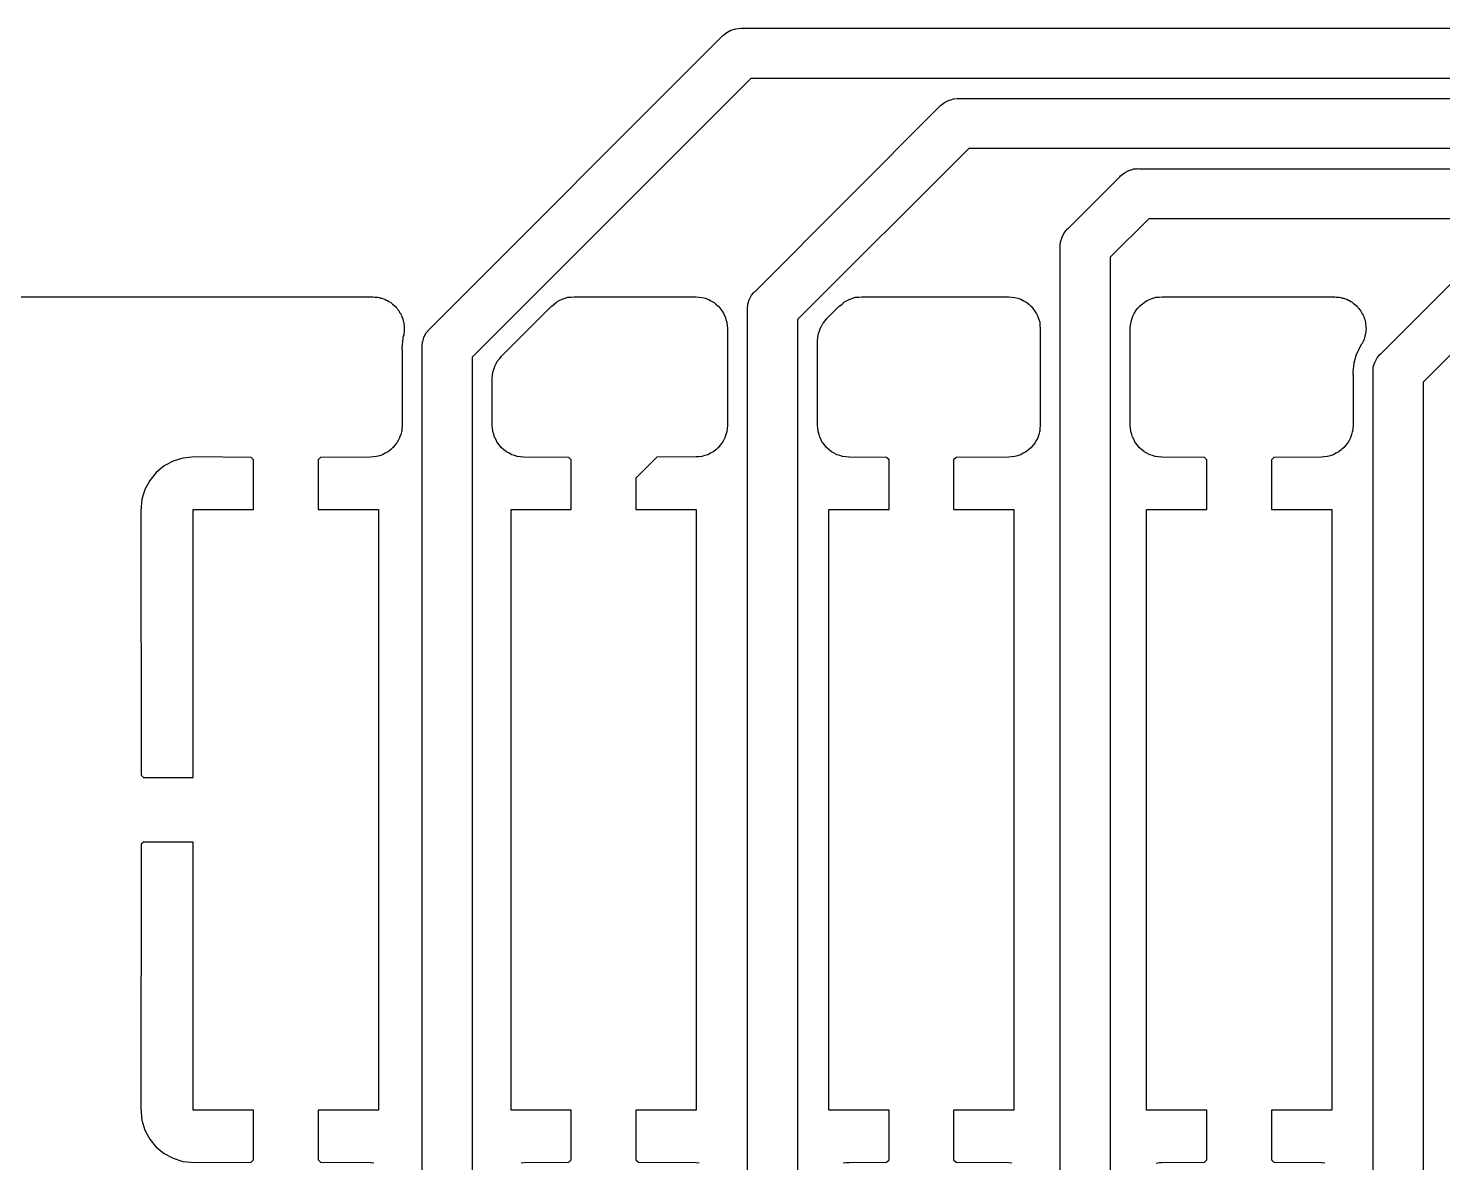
# Model space of a CAD drawing. Extents: x 116.6 to 161.5, y -138 to -93.2.
# Drawn here: x 133.13 to 138.78, y -128.96 to -124.43 of the extents above; entities that cross this region are included whole.
import ezdxf

# ---------------------------------------------------------------- set-up
doc = ezdxf.new("R2010")
doc.units = 0
doc.layers.add('BLACK', color=7, linetype='CONTINUOUS')

msp = doc.modelspace()

# ---------------------------------------------------------------- linework, layer by layer
at = {"layer": 'BLACK', "linetype": 'CONTINUOUS'}
for p, q in [((134.733, -125.626), (135.898, -124.46)), ((135.898, -124.46), (135.901, -124.456)), ((135.901, -124.456), (135.905, -124.453)), ((135.905, -124.453), (135.917, -124.444)), ((135.905, -124.453), (135.905, -124.453)), ((135.917, -124.444), (135.934, -124.435)), ((135.934, -124.435), (135.953, -124.429)), ((135.953, -124.429), (135.973, -124.427)), ((135.973, -124.427), (135.977, -124.427)), ((135.977, -124.427), (142.461, -124.427)), ((136.014, -124.627), (134.9, -125.741)), ((142.497, -124.627), (136.014, -124.627)), ((136.033, -125.476), (136.768, -124.74)), ((136.768, -124.74), (136.771, -124.736)), ((136.771, -124.736), (136.787, -124.724)), ((136.787, -124.724), (136.804, -124.715)), ((136.804, -124.715), (136.817, -124.711)), ((136.817, -124.711), (136.823, -124.709)), ((136.823, -124.709), (136.825, -124.709)), ((136.825, -124.709), (136.838, -124.708)), ((136.838, -124.708), (136.842, -124.707)), ((136.838, -124.708), (136.838, -124.708)), ((136.842, -124.707), (136.847, -124.708)), ((136.847, -124.708), (142.577, -124.708)), ((136.884, -124.908), (136.2, -125.591)), ((142.613, -124.908), (136.884, -124.908)), ((137.283, -125.226), (137.488, -125.02)), ((137.488, -125.02), (137.491, -125.016)), ((137.491, -125.016), (137.507, -125.004)), ((137.507, -125.004), (137.524, -124.995)), ((137.524, -124.995), (137.537, -124.991)), ((137.537, -124.991), (137.543, -124.989)), ((137.543, -124.989), (137.545, -124.989)), ((137.545, -124.989), (137.558, -124.988)), ((137.558, -124.988), (137.562, -124.987)), ((137.558, -124.988), (137.558, -124.988)), ((137.562, -124.987), (137.567, -124.988)), ((137.567, -124.988), (142.717, -124.988)), ((137.604, -125.188), (137.45, -125.341)), ((142.754, -125.188), (137.604, -125.188)), ((137.251, -125.28), (137.257, -125.262)), ((137.257, -125.262), (137.266, -125.244)), ((137.266, -125.244), (137.279, -125.229)), ((137.279, -125.229), (137.283, -125.226)), ((137.25, -125.295), (137.251, -125.28)), ((137.25, -125.3), (137.25, -125.295)), ((137.25, -125.295), (137.25, -125.295)), ((137.25, -125.305), (137.25, -125.3)), ((137.25, -131.324), (137.25, -125.305)), ((137.45, -125.341), (137.45, -131.36)), ((138.533, -125.726), (138.926, -125.333)), ((136.016, -125.494), (136.026, -125.483)), ((136.026, -125.483), (136.029, -125.479)), ((136.029, -125.479), (136.033, -125.476)), ((127.753, -125.5), (134.501, -125.5)), ((134.501, -125.5), (134.503, -125.5)), ((134.503, -125.5), (134.509, -125.501)), ((134.509, -125.501), (134.515, -125.501)), ((134.515, -125.501), (134.521, -125.502)), ((134.521, -125.502), (134.528, -125.503)), ((134.528, -125.503), (134.533, -125.505)), ((134.533, -125.505), (134.539, -125.506)), ((134.539, -125.506), (134.545, -125.508)), ((134.545, -125.508), (134.551, -125.51)), ((134.551, -125.51), (134.556, -125.513)), ((134.556, -125.513), (134.562, -125.515)), ((134.562, -125.515), (134.567, -125.519)), ((134.567, -125.519), (134.573, -125.522)), ((134.573, -125.522), (134.578, -125.526)), ((134.578, -125.526), (134.582, -125.529)), ((134.582, -125.529), (134.587, -125.534)), ((134.587, -125.534), (134.592, -125.538)), ((134.592, -125.538), (134.596, -125.543)), ((134.596, -125.543), (134.6, -125.547)), ((135.017, -125.737), (135.217, -125.537)), ((135.217, -125.537), (135.218, -125.537)), ((135.218, -125.537), (135.219, -125.536)), ((135.218, -125.537), (135.218, -125.537)), ((135.218, -125.537), (135.218, -125.537)), ((135.219, -125.536), (135.228, -125.529)), ((135.228, -125.529), (135.237, -125.521)), ((135.237, -125.521), (135.238, -125.52)), ((135.237, -125.521), (135.237, -125.521)), ((135.238, -125.52), (135.248, -125.515)), ((135.248, -125.515), (135.259, -125.51)), ((135.259, -125.51), (135.259, -125.509)), ((135.259, -125.509), (135.26, -125.509)), ((135.26, -125.509), (135.271, -125.506)), ((135.271, -125.506), (135.282, -125.502)), ((135.282, -125.502), (135.283, -125.502)), ((135.283, -125.502), (135.284, -125.502)), ((135.284, -125.502), (135.295, -125.501)), ((135.295, -125.501), (135.307, -125.5)), ((135.307, -125.5), (135.793, -125.5)), ((135.793, -125.5), (135.794, -125.5)), ((135.794, -125.5), (135.794, -125.5)), ((135.794, -125.5), (135.794, -125.5)), ((135.794, -125.5), (135.795, -125.5)), ((135.795, -125.5), (135.807, -125.501)), ((135.807, -125.501), (135.819, -125.503)), ((135.819, -125.503), (135.819, -125.503)), ((135.819, -125.503), (135.819, -125.503)), ((135.819, -125.503), (135.831, -125.506)), ((135.831, -125.506), (135.842, -125.51)), ((135.842, -125.51), (135.843, -125.51)), ((135.843, -125.51), (135.843, -125.51)), ((135.843, -125.51), (135.853, -125.516)), ((135.853, -125.516), (135.864, -125.522)), ((135.864, -125.522), (135.864, -125.522)), ((135.864, -125.522), (135.865, -125.522)), ((135.865, -125.522), (135.874, -125.53)), ((135.874, -125.53), (135.883, -125.538)), ((135.883, -125.538), (135.883, -125.538)), ((135.883, -125.538), (135.884, -125.538)), ((135.884, -125.538), (135.891, -125.547)), ((136, -125.55), (136.001, -125.53)), ((136.001, -125.53), (136.007, -125.512)), ((136.007, -125.512), (136.016, -125.494)), ((136.317, -125.587), (136.367, -125.537)), ((136.367, -125.537), (136.368, -125.537)), ((136.368, -125.537), (136.369, -125.536)), ((136.368, -125.537), (136.368, -125.537)), ((136.368, -125.537), (136.368, -125.537)), ((136.369, -125.536), (136.378, -125.529)), ((136.378, -125.529), (136.387, -125.521)), ((136.387, -125.521), (136.388, -125.52)), ((136.387, -125.521), (136.387, -125.521)), ((136.388, -125.52), (136.398, -125.515)), ((136.398, -125.515), (136.409, -125.51)), ((136.409, -125.51), (136.409, -125.509)), ((136.409, -125.509), (136.41, -125.509)), ((136.41, -125.509), (136.421, -125.506)), ((136.421, -125.506), (136.432, -125.502)), ((136.432, -125.502), (136.433, -125.502)), ((136.433, -125.502), (136.434, -125.502)), ((136.434, -125.502), (136.445, -125.501)), ((136.445, -125.501), (136.457, -125.5)), ((136.457, -125.5), (137.043, -125.5)), ((137.043, -125.5), (137.044, -125.5)), ((137.044, -125.5), (137.044, -125.5)), ((137.044, -125.5), (137.044, -125.5)), ((137.044, -125.5), (137.045, -125.5)), ((137.045, -125.5), (137.057, -125.501)), ((137.057, -125.501), (137.069, -125.503)), ((137.069, -125.503), (137.069, -125.503)), ((137.069, -125.503), (137.069, -125.503)), ((137.069, -125.503), (137.081, -125.506)), ((137.081, -125.506), (137.092, -125.51)), ((137.092, -125.51), (137.093, -125.51)), ((137.093, -125.51), (137.093, -125.51)), ((137.093, -125.51), (137.103, -125.516)), ((137.103, -125.516), (137.114, -125.522)), ((137.114, -125.522), (137.114, -125.522)), ((137.114, -125.522), (137.115, -125.522)), ((137.115, -125.522), (137.124, -125.53)), ((137.124, -125.53), (137.133, -125.538)), ((137.133, -125.538), (137.133, -125.538)), ((137.133, -125.538), (137.134, -125.538)), ((137.134, -125.538), (137.141, -125.547)), ((137.552, -125.555), (137.56, -125.546)), ((137.56, -125.546), (137.568, -125.537)), ((137.568, -125.536), (137.577, -125.529)), ((137.568, -125.537), (137.568, -125.536)), ((137.568, -125.537), (137.568, -125.537)), ((137.577, -125.529), (137.587, -125.521)), ((137.587, -125.521), (137.598, -125.515)), ((137.587, -125.521), (137.587, -125.521)), ((137.587, -125.521), (137.587, -125.521)), ((137.598, -125.515), (137.609, -125.51)), ((137.609, -125.509), (137.621, -125.506)), ((137.609, -125.51), (137.609, -125.509)), ((137.609, -125.509), (137.609, -125.509)), ((137.621, -125.506), (137.632, -125.502)), ((137.632, -125.502), (137.633, -125.502)), ((137.633, -125.502), (137.645, -125.501)), ((137.633, -125.502), (137.633, -125.502)), ((137.645, -125.501), (137.657, -125.5)), ((137.657, -125.5), (138.345, -125.5)), ((138.345, -125.5), (138.347, -125.5)), ((138.347, -125.5), (138.353, -125.501)), ((138.353, -125.501), (138.358, -125.501)), ((138.358, -125.501), (138.365, -125.502)), ((138.365, -125.502), (138.371, -125.503)), ((138.371, -125.503), (138.377, -125.505)), ((138.377, -125.505), (138.383, -125.506)), ((138.383, -125.506), (138.389, -125.508)), ((138.389, -125.508), (138.395, -125.51)), ((138.395, -125.51), (138.4, -125.513)), ((138.4, -125.513), (138.406, -125.515)), ((138.406, -125.515), (138.411, -125.519)), ((138.411, -125.519), (138.417, -125.522)), ((138.417, -125.522), (138.421, -125.526)), ((138.421, -125.526), (138.426, -125.529)), ((138.426, -125.529), (138.431, -125.534)), ((138.431, -125.534), (138.436, -125.538)), ((138.436, -125.538), (138.439, -125.543)), ((138.439, -125.543), (138.443, -125.547)), ((139.041, -125.5), (138.7, -125.841)), ((134.6, -125.547), (134.603, -125.552)), ((134.603, -125.552), (134.608, -125.557)), ((134.608, -125.557), (134.61, -125.563)), ((134.61, -125.563), (134.614, -125.568)), ((134.614, -125.568), (134.616, -125.574)), ((134.616, -125.574), (134.619, -125.579)), ((134.619, -125.579), (134.621, -125.585)), ((134.621, -125.585), (134.623, -125.59)), ((134.623, -125.59), (134.624, -125.597)), ((134.624, -125.597), (134.626, -125.603)), ((135.891, -125.547), (135.899, -125.557)), ((135.899, -125.557), (135.899, -125.557)), ((135.899, -125.557), (135.899, -125.557)), ((135.899, -125.557), (135.905, -125.568)), ((135.905, -125.568), (135.91, -125.579)), ((135.91, -125.579), (135.911, -125.579)), ((135.911, -125.579), (135.911, -125.579)), ((135.911, -125.579), (135.914, -125.591)), ((135.914, -125.591), (135.918, -125.602)), ((135.918, -125.602), (135.918, -125.603)), ((136, -125.555), (136, -125.55)), ((136, -129.309), (136, -125.555)), ((136.2, -125.591), (136.2, -129.345)), ((136.302, -125.605), (136.31, -125.596)), ((136.31, -125.596), (136.317, -125.587)), ((137.141, -125.547), (137.149, -125.557)), ((137.149, -125.557), (137.149, -125.557)), ((137.149, -125.557), (137.149, -125.557)), ((137.149, -125.557), (137.155, -125.568)), ((137.155, -125.568), (137.16, -125.579)), ((137.16, -125.579), (137.161, -125.579)), ((137.161, -125.579), (137.161, -125.579)), ((137.161, -125.579), (137.164, -125.591)), ((137.164, -125.591), (137.168, -125.602)), ((137.168, -125.602), (137.168, -125.603)), ((137.531, -125.613), (137.533, -125.601)), ((137.533, -125.601), (137.536, -125.589)), ((137.533, -125.601), (137.533, -125.601)), ((137.533, -125.601), (137.533, -125.601)), ((137.536, -125.589), (137.54, -125.578)), ((137.54, -125.577), (137.546, -125.567)), ((137.54, -125.578), (137.54, -125.577)), ((137.54, -125.577), (137.54, -125.577)), ((137.546, -125.567), (137.552, -125.556)), ((137.552, -125.556), (137.552, -125.555)), ((137.552, -125.556), (137.552, -125.556)), ((138.443, -125.547), (138.447, -125.552)), ((138.447, -125.552), (138.451, -125.557)), ((138.451, -125.557), (138.454, -125.563)), ((138.454, -125.563), (138.457, -125.568)), ((138.457, -125.568), (138.46, -125.574)), ((138.46, -125.574), (138.463, -125.579)), ((138.463, -125.579), (138.464, -125.585)), ((138.464, -125.585), (138.467, -125.591)), ((138.467, -125.591), (138.468, -125.597)), ((138.468, -125.597), (138.47, -125.603)), ((134.624, -125.658), (134.623, -125.664)), ((134.626, -125.653), (134.624, -125.658)), ((134.626, -125.603), (134.627, -125.609)), ((134.628, -125.64), (134.626, -125.646)), ((134.626, -125.646), (134.626, -125.653)), ((134.627, -125.609), (134.628, -125.615)), ((134.628, -125.615), (134.628, -125.621)), ((134.628, -125.621), (134.628, -125.628)), ((134.628, -125.628), (134.628, -125.634)), ((134.628, -125.634), (134.628, -125.64)), ((134.707, -125.662), (134.716, -125.644)), ((134.716, -125.644), (134.729, -125.629)), ((134.729, -125.629), (134.733, -125.626)), ((135.918, -125.603), (135.918, -125.603)), ((135.918, -125.603), (135.919, -125.615)), ((135.919, -125.615), (135.92, -125.627)), ((135.92, -125.627), (135.92, -126.013)), ((136.281, -125.664), (136.283, -125.652)), ((136.283, -125.651), (136.286, -125.64)), ((136.283, -125.652), (136.283, -125.651)), ((136.283, -125.651), (136.283, -125.651)), ((136.286, -125.64), (136.29, -125.628)), ((136.29, -125.627), (136.296, -125.617)), ((136.29, -125.628), (136.29, -125.627)), ((136.29, -125.628), (136.29, -125.628)), ((136.296, -125.617), (136.301, -125.607)), ((136.301, -125.607), (136.302, -125.606)), ((136.302, -125.606), (136.302, -125.605)), ((137.168, -125.603), (137.168, -125.603)), ((137.168, -125.603), (137.169, -125.615)), ((137.169, -125.615), (137.17, -125.627)), ((137.17, -125.627), (137.17, -126.014)), ((137.53, -125.625), (137.531, -125.613)), ((137.53, -125.626), (137.53, -125.625)), ((137.53, -125.627), (137.53, -125.626)), ((137.53, -125.626), (137.53, -125.626)), ((137.53, -125.626), (137.53, -125.626)), ((137.53, -126.014), (137.53, -125.627)), ((138.467, -125.658), (138.466, -125.664)), ((138.469, -125.653), (138.467, -125.658)), ((138.47, -125.646), (138.469, -125.653)), ((138.47, -125.603), (138.47, -125.609)), ((138.47, -125.609), (138.471, -125.615)), ((138.471, -125.64), (138.47, -125.646)), ((138.471, -125.615), (138.471, -125.621)), ((138.471, -125.621), (138.472, -125.628)), ((138.472, -125.628), (138.471, -125.634)), ((138.471, -125.634), (138.471, -125.64)), ((134.62, -125.693), (134.619, -125.7)), ((134.619, -125.7), (134.619, -125.703)), ((134.619, -125.703), (134.62, -125.704)), ((134.62, -125.704), (134.619, -125.71)), ((134.619, -125.71), (134.62, -125.715)), ((134.623, -125.665), (134.62, -125.692)), ((134.62, -125.692), (134.62, -125.693)), ((134.62, -125.715), (134.62, -126.014)), ((134.623, -125.664), (134.623, -125.665)), ((134.7, -125.695), (134.701, -125.68)), ((134.7, -125.7), (134.7, -125.695)), ((134.7, -125.695), (134.7, -125.695)), ((134.7, -125.705), (134.7, -125.7)), ((134.7, -129.364), (134.7, -125.705)), ((134.701, -125.68), (134.702, -125.68)), ((134.702, -125.68), (134.705, -125.669)), ((134.705, -125.669), (134.707, -125.662)), ((136.28, -125.675), (136.281, -125.664)), ((136.28, -125.677), (136.28, -125.675)), ((136.28, -126.014), (136.28, -125.677)), ((136.28, -125.677), (136.28, -125.677)), ((136.28, -125.677), (136.28, -125.677)), ((136.28, -125.677), (136.28, -125.677)), ((138.454, -125.69), (138.433, -125.731)), ((138.457, -125.687), (138.454, -125.69)), ((138.459, -125.681), (138.457, -125.687)), ((138.462, -125.676), (138.459, -125.681)), ((138.464, -125.67), (138.462, -125.676)), ((138.466, -125.664), (138.464, -125.67)), ((134.9, -125.741), (134.9, -129.4)), ((134.99, -125.777), (134.996, -125.767)), ((134.996, -125.767), (135.001, -125.757)), ((135.001, -125.757), (135.002, -125.756)), ((135.002, -125.755), (135.01, -125.746)), ((135.002, -125.756), (135.002, -125.755)), ((135.01, -125.746), (135.017, -125.737)), ((138.423, -125.765), (138.419, -125.8)), ((138.433, -125.731), (138.423, -125.765)), ((138.501, -125.78), (138.507, -125.762)), ((138.507, -125.762), (138.516, -125.744)), ((138.516, -125.744), (138.521, -125.739)), ((138.521, -125.739), (138.529, -125.729)), ((138.529, -125.729), (138.533, -125.726)), ((134.98, -125.825), (134.981, -125.814)), ((134.98, -125.827), (134.98, -125.825)), ((134.98, -126.014), (134.98, -125.827)), ((134.98, -125.827), (134.98, -125.827)), ((134.98, -125.827), (134.98, -125.827)), ((134.98, -125.827), (134.98, -125.827)), ((134.981, -125.814), (134.983, -125.802)), ((134.983, -125.801), (134.986, -125.79)), ((134.983, -125.802), (134.983, -125.801)), ((134.983, -125.801), (134.983, -125.801)), ((134.986, -125.79), (134.99, -125.778)), ((134.99, -125.778), (134.99, -125.777)), ((134.99, -125.778), (134.99, -125.778)), ((138.419, -125.8), (138.419, -125.803)), ((138.419, -125.803), (138.42, -125.804)), ((138.42, -125.804), (138.419, -125.81)), ((138.419, -125.81), (138.42, -125.815)), ((138.42, -125.815), (138.42, -126.014)), ((138.5, -125.8), (138.501, -125.78)), ((138.5, -125.805), (138.5, -125.8)), ((138.5, -129.374), (138.5, -125.805)), ((138.7, -125.841), (138.7, -129.41)), ((134.614, -126.051), (134.61, -126.062)), ((134.617, -126.04), (134.614, -126.051)), ((134.618, -126.038), (134.617, -126.039)), ((134.617, -126.039), (134.617, -126.04)), ((134.619, -126.027), (134.618, -126.038)), ((134.62, -126.015), (134.619, -126.027)), ((134.62, -126.014), (134.62, -126.014)), ((134.62, -126.014), (134.62, -126.014)), ((134.62, -126.014), (134.62, -126.014)), ((134.62, -126.014), (134.62, -126.015)), ((134.981, -126.025), (134.98, -126.014)), ((134.982, -126.037), (134.981, -126.025)), ((134.982, -126.038), (134.982, -126.037)), ((134.986, -126.049), (134.982, -126.038)), ((134.982, -126.038), (134.982, -126.038)), ((134.989, -126.061), (134.986, -126.049)), ((135.914, -126.051), (135.91, -126.062)), ((135.917, -126.04), (135.914, -126.051)), ((135.918, -126.038), (135.917, -126.039)), ((135.917, -126.039), (135.917, -126.04)), ((135.919, -126.027), (135.918, -126.038)), ((135.92, -126.015), (135.919, -126.027)), ((135.92, -126.013), (135.92, -126.014)), ((135.92, -126.014), (135.92, -126.014)), ((135.92, -126.014), (135.92, -126.014)), ((135.92, -126.014), (135.92, -126.015)), ((136.281, -126.025), (136.28, -126.014)), ((136.282, -126.037), (136.281, -126.025)), ((136.282, -126.038), (136.282, -126.037)), ((136.282, -126.039), (136.282, -126.038)), ((136.286, -126.05), (136.282, -126.039)), ((136.289, -126.061), (136.286, -126.05)), ((137.164, -126.051), (137.16, -126.062)), ((137.167, -126.04), (137.164, -126.051)), ((137.168, -126.038), (137.167, -126.039)), ((137.167, -126.039), (137.167, -126.04)), ((137.169, -126.027), (137.168, -126.038)), ((137.17, -126.015), (137.169, -126.027)), ((137.17, -126.014), (137.17, -126.014)), ((137.17, -126.014), (137.17, -126.014)), ((137.17, -126.014), (137.17, -126.014)), ((137.17, -126.014), (137.17, -126.015)), ((137.531, -126.025), (137.53, -126.014)), ((137.532, -126.037), (137.531, -126.025)), ((137.532, -126.038), (137.532, -126.037)), ((137.536, -126.05), (137.532, -126.038)), ((137.532, -126.038), (137.532, -126.038)), ((137.539, -126.061), (137.536, -126.05)), ((138.414, -126.051), (138.41, -126.062)), ((138.417, -126.04), (138.414, -126.051)), ((138.418, -126.038), (138.417, -126.039)), ((138.417, -126.039), (138.417, -126.04)), ((138.419, -126.027), (138.418, -126.038)), ((138.42, -126.015), (138.419, -126.027)), ((138.42, -126.014), (138.42, -126.014)), ((138.42, -126.014), (138.42, -126.014)), ((138.42, -126.014), (138.42, -126.014)), ((138.42, -126.014), (138.42, -126.015)), ((134.582, -126.104), (134.573, -126.112)), ((134.583, -126.103), (134.582, -126.104)), ((134.582, -126.104), (134.582, -126.104)), ((134.59, -126.094), (134.583, -126.103)), ((134.598, -126.085), (134.59, -126.094)), ((134.599, -126.084), (134.598, -126.085)), ((134.598, -126.085), (134.598, -126.085)), ((134.604, -126.074), (134.599, -126.084)), ((134.61, -126.064), (134.604, -126.074)), ((134.61, -126.062), (134.61, -126.063)), ((134.61, -126.063), (134.61, -126.064)), ((134.99, -126.062), (134.989, -126.061)), ((134.989, -126.061), (134.989, -126.061)), ((134.995, -126.072), (134.99, -126.062)), ((135, -126.083), (134.995, -126.072)), ((135.001, -126.083), (135, -126.083)), ((135.001, -126.084), (135.001, -126.083)), ((135.009, -126.093), (135.001, -126.084)), ((135.016, -126.102), (135.009, -126.093)), ((135.016, -126.103), (135.016, -126.102)), ((135.017, -126.103), (135.016, -126.103)), ((135.026, -126.111), (135.017, -126.103)), ((135.035, -126.118), (135.026, -126.111)), ((135.873, -126.111), (135.864, -126.119)), ((135.882, -126.104), (135.873, -126.111)), ((135.883, -126.103), (135.882, -126.104)), ((135.882, -126.104), (135.882, -126.104)), ((135.89, -126.094), (135.883, -126.103)), ((135.898, -126.085), (135.89, -126.094)), ((135.899, -126.084), (135.898, -126.084)), ((135.898, -126.084), (135.898, -126.085)), ((135.904, -126.074), (135.899, -126.084)), ((135.91, -126.063), (135.904, -126.074)), ((135.91, -126.062), (135.91, -126.063)), ((135.91, -126.063), (135.91, -126.063)), ((136.29, -126.062), (136.289, -126.061)), ((136.289, -126.061), (136.289, -126.061)), ((136.295, -126.072), (136.29, -126.062)), ((136.3, -126.083), (136.295, -126.072)), ((136.301, -126.083), (136.3, -126.083)), ((136.301, -126.084), (136.301, -126.083)), ((136.309, -126.093), (136.301, -126.084)), ((136.316, -126.102), (136.309, -126.093)), ((136.316, -126.103), (136.316, -126.102)), ((136.317, -126.103), (136.316, -126.103)), ((136.326, -126.111), (136.317, -126.103)), ((136.335, -126.118), (136.326, -126.111)), ((137.132, -126.104), (137.123, -126.112)), ((137.133, -126.103), (137.132, -126.104)), ((137.132, -126.104), (137.132, -126.104)), ((137.14, -126.094), (137.133, -126.103)), ((137.148, -126.085), (137.14, -126.094)), ((137.149, -126.084), (137.148, -126.085)), ((137.148, -126.085), (137.148, -126.085)), ((137.154, -126.074), (137.149, -126.084)), ((137.16, -126.064), (137.154, -126.074)), ((137.16, -126.062), (137.16, -126.063)), ((137.16, -126.063), (137.16, -126.064)), ((137.54, -126.062), (137.539, -126.061)), ((137.539, -126.061), (137.539, -126.061)), ((137.545, -126.072), (137.54, -126.062)), ((137.55, -126.083), (137.545, -126.072)), ((137.551, -126.083), (137.55, -126.083)), ((137.551, -126.084), (137.551, -126.083)), ((137.559, -126.093), (137.551, -126.084)), ((137.566, -126.102), (137.559, -126.093)), ((137.566, -126.103), (137.566, -126.102)), ((137.567, -126.103), (137.566, -126.103)), ((137.576, -126.111), (137.567, -126.103)), ((137.585, -126.118), (137.576, -126.111)), ((138.382, -126.104), (138.373, -126.112)), ((138.383, -126.103), (138.382, -126.104)), ((138.382, -126.104), (138.382, -126.104)), ((138.39, -126.094), (138.383, -126.103)), ((138.398, -126.085), (138.39, -126.094)), ((138.399, -126.084), (138.398, -126.085)), ((138.398, -126.085), (138.398, -126.085)), ((138.404, -126.074), (138.399, -126.084)), ((138.41, -126.064), (138.404, -126.074)), ((138.41, -126.062), (138.41, -126.063)), ((138.41, -126.063), (138.41, -126.064)), ((133.705, -126.157), (133.669, -126.176)), ((133.744, -126.145), (133.705, -126.157)), ((133.791, -126.14), (133.744, -126.145)), ((134.016, -126.142), (133.791, -126.14)), ((134.026, -126.151), (134.016, -126.142)), ((134.026, -126.35), (134.026, -126.151)), ((134.294, -126.142), (134.284, -126.151)), ((134.284, -126.151), (134.284, -126.35)), ((134.494, -126.141), (134.294, -126.142)), ((134.505, -126.139), (134.494, -126.141)), ((134.517, -126.138), (134.505, -126.139)), ((134.518, -126.138), (134.517, -126.138)), ((134.529, -126.135), (134.518, -126.138)), ((134.518, -126.138), (134.518, -126.138)), ((134.541, -126.131), (134.529, -126.135)), ((134.542, -126.131), (134.541, -126.131)), ((134.541, -126.131), (134.541, -126.131)), ((134.552, -126.125), (134.542, -126.131)), ((134.563, -126.12), (134.552, -126.125)), ((134.564, -126.119), (134.563, -126.119)), ((134.563, -126.119), (134.563, -126.12)), ((134.573, -126.112), (134.564, -126.119)), ((135.036, -126.119), (135.035, -126.118)), ((135.035, -126.118), (135.035, -126.118)), ((135.046, -126.124), (135.036, -126.119)), ((135.056, -126.13), (135.046, -126.124)), ((135.057, -126.13), (135.056, -126.13)), ((135.058, -126.131), (135.057, -126.13)), ((135.069, -126.134), (135.058, -126.131)), ((135.08, -126.138), (135.069, -126.134)), ((135.081, -126.138), (135.08, -126.138)), ((135.093, -126.139), (135.081, -126.138)), ((135.081, -126.138), (135.081, -126.138)), ((135.105, -126.141), (135.093, -126.139)), ((135.106, -126.141), (135.105, -126.141)), ((135.286, -126.142), (135.106, -126.141)), ((135.106, -126.141), (135.106, -126.141)), ((135.106, -126.141), (135.106, -126.141)), ((135.106, -126.141), (135.106, -126.141)), ((135.296, -126.151), (135.286, -126.142)), ((135.296, -126.35), (135.296, -126.151)), ((135.638, -126.141), (135.554, -126.225)), ((135.794, -126.14), (135.638, -126.141)), ((135.805, -126.139), (135.794, -126.14)), ((135.817, -126.138), (135.805, -126.139)), ((135.818, -126.138), (135.817, -126.138)), ((135.829, -126.134), (135.818, -126.138)), ((135.818, -126.138), (135.818, -126.138)), ((135.841, -126.131), (135.829, -126.134)), ((135.842, -126.131), (135.841, -126.131)), ((135.841, -126.131), (135.841, -126.131)), ((135.852, -126.125), (135.842, -126.131)), ((135.863, -126.12), (135.852, -126.125)), ((135.864, -126.119), (135.863, -126.119)), ((135.863, -126.119), (135.863, -126.12)), ((136.335, -126.119), (136.335, -126.118)), ((136.336, -126.119), (136.335, -126.119)), ((136.346, -126.125), (136.336, -126.119)), ((136.356, -126.13), (136.346, -126.125)), ((136.357, -126.131), (136.356, -126.13)), ((136.358, -126.131), (136.357, -126.131)), ((136.369, -126.134), (136.358, -126.131)), ((136.38, -126.138), (136.369, -126.134)), ((136.381, -126.138), (136.38, -126.138)), ((136.393, -126.139), (136.381, -126.138)), ((136.381, -126.138), (136.381, -126.138)), ((136.405, -126.141), (136.393, -126.139)), ((136.406, -126.141), (136.405, -126.141)), ((136.556, -126.142), (136.406, -126.141)), ((136.406, -126.141), (136.406, -126.141)), ((136.406, -126.141), (136.406, -126.141)), ((136.406, -126.141), (136.406, -126.141)), ((136.566, -126.151), (136.556, -126.142)), ((136.566, -126.35), (136.566, -126.151)), ((136.834, -126.142), (136.824, -126.151)), ((136.824, -126.151), (136.824, -126.35)), ((137.044, -126.141), (136.834, -126.142)), ((137.055, -126.139), (137.044, -126.141)), ((137.067, -126.138), (137.055, -126.139)), ((137.068, -126.138), (137.067, -126.138)), ((137.079, -126.135), (137.068, -126.138)), ((137.068, -126.138), (137.068, -126.138)), ((137.091, -126.131), (137.079, -126.135)), ((137.092, -126.131), (137.091, -126.131)), ((137.091, -126.131), (137.091, -126.131)), ((137.102, -126.125), (137.092, -126.131)), ((137.113, -126.12), (137.102, -126.125)), ((137.114, -126.119), (137.113, -126.119)), ((137.113, -126.119), (137.113, -126.12)), ((137.123, -126.112), (137.114, -126.119)), ((137.585, -126.119), (137.585, -126.118)), ((137.586, -126.119), (137.585, -126.119)), ((137.596, -126.125), (137.586, -126.119)), ((137.606, -126.13), (137.596, -126.125)), ((137.607, -126.13), (137.606, -126.13)), ((137.608, -126.131), (137.607, -126.13)), ((137.619, -126.134), (137.608, -126.131)), ((137.63, -126.138), (137.619, -126.134)), ((137.631, -126.138), (137.63, -126.138)), ((137.643, -126.139), (137.631, -126.138)), ((137.631, -126.138), (137.631, -126.138)), ((137.655, -126.141), (137.643, -126.139)), ((137.656, -126.141), (137.655, -126.141)), ((137.826, -126.142), (137.656, -126.141)), ((137.656, -126.141), (137.656, -126.141)), ((137.656, -126.141), (137.656, -126.141)), ((137.656, -126.141), (137.656, -126.141)), ((137.836, -126.151), (137.826, -126.142)), ((137.836, -126.35), (137.836, -126.151)), ((138.104, -126.142), (138.094, -126.151)), ((138.094, -126.151), (138.094, -126.35)), ((138.294, -126.141), (138.104, -126.142)), ((138.305, -126.139), (138.294, -126.141)), ((138.317, -126.138), (138.305, -126.139)), ((138.318, -126.138), (138.317, -126.138)), ((138.329, -126.135), (138.318, -126.138)), ((138.318, -126.138), (138.318, -126.138)), ((138.341, -126.131), (138.329, -126.135)), ((138.342, -126.131), (138.341, -126.131)), ((138.341, -126.131), (138.341, -126.131)), ((138.352, -126.125), (138.342, -126.131)), ((138.363, -126.12), (138.352, -126.125)), ((138.364, -126.119), (138.363, -126.119)), ((138.363, -126.119), (138.363, -126.12)), ((138.373, -126.112), (138.364, -126.119)), ((133.637, -126.202), (133.611, -126.234)), ((133.669, -126.176), (133.637, -126.202)), ((133.592, -126.27), (133.58, -126.309)), ((133.611, -126.234), (133.592, -126.27)), ((135.554, -126.225), (135.554, -126.35)), ((133.58, -126.309), (133.575, -126.356)), ((133.575, -126.356), (133.577, -127.412)), ((133.785, -127.421), (133.785, -126.35)), ((133.785, -126.35), (134.026, -126.35)), ((134.284, -126.35), (134.525, -126.35)), ((134.525, -126.35), (134.525, -128.75)), ((135.055, -128.75), (135.055, -126.35)), ((135.055, -126.35), (135.296, -126.35)), ((135.554, -126.35), (135.795, -126.35)), ((135.795, -126.35), (135.795, -128.75)), ((136.325, -128.75), (136.325, -126.35)), ((136.325, -126.35), (136.566, -126.35)), ((136.824, -126.35), (137.065, -126.35)), ((137.065, -126.35), (137.065, -128.75)), ((137.595, -128.75), (137.595, -126.35)), ((137.595, -126.35), (137.836, -126.35)), ((138.094, -126.35), (138.335, -126.35)), ((138.335, -126.35), (138.335, -128.75)), ((133.577, -127.412), (133.586, -127.421)), ((133.586, -127.421), (133.785, -127.421)), ((133.577, -127.688), (133.575, -128.744)), ((133.586, -127.679), (133.577, -127.688)), ((133.785, -127.679), (133.586, -127.679)), ((133.785, -128.75), (133.785, -127.679)), ((133.575, -128.744), (133.58, -128.791)), ((134.026, -128.75), (133.785, -128.75)), ((134.026, -128.949), (134.026, -128.75)), ((134.525, -128.75), (134.284, -128.75)), ((134.284, -128.75), (134.284, -128.949)), ((135.296, -128.75), (135.055, -128.75)), ((135.296, -128.949), (135.296, -128.75)), ((135.795, -128.75), (135.554, -128.75)), ((135.554, -128.75), (135.554, -128.949)), ((136.566, -128.75), (136.325, -128.75)), ((136.566, -128.949), (136.566, -128.75)), ((137.065, -128.75), (136.824, -128.75)), ((136.824, -128.75), (136.824, -128.949)), ((137.836, -128.75), (137.595, -128.75)), ((137.836, -128.949), (137.836, -128.75)), ((138.335, -128.75), (138.094, -128.75)), ((138.094, -128.75), (138.094, -128.949)), ((133.58, -128.791), (133.592, -128.83)), ((133.592, -128.83), (133.611, -128.866)), ((133.611, -128.866), (133.637, -128.898)), ((133.637, -128.898), (133.669, -128.924)), ((133.669, -128.924), (133.705, -128.943)), ((133.705, -128.943), (133.744, -128.955)), ((133.744, -128.955), (133.791, -128.96)), ((133.791, -128.96), (134.016, -128.958)), ((134.016, -128.958), (134.026, -128.949)), ((134.284, -128.949), (134.294, -128.958)), ((134.294, -128.958), (134.494, -128.959)), ((134.494, -128.959), (134.494, -128.959)), ((134.494, -128.959), (134.494, -128.959)), ((134.494, -128.959), (134.494, -128.959)), ((134.494, -128.959), (134.495, -128.959)), ((134.495, -128.959), (134.507, -128.961)), ((135.095, -128.961), (135.106, -128.959)), ((135.106, -128.959), (135.286, -128.958)), ((135.286, -128.958), (135.296, -128.949)), ((135.554, -128.949), (135.564, -128.958)), ((135.564, -128.958), (135.794, -128.96)), ((135.794, -128.96), (135.794, -128.96)), ((135.794, -128.96), (135.794, -128.96)), ((135.794, -128.96), (135.794, -128.96)), ((135.794, -128.96), (135.795, -128.96)), ((135.795, -128.96), (135.807, -128.961)), ((136.383, -128.961), (136.395, -128.96)), ((136.395, -128.96), (136.406, -128.959)), ((136.406, -128.959), (136.556, -128.958)), ((136.556, -128.958), (136.566, -128.949)), ((136.824, -128.949), (136.834, -128.958)), ((136.834, -128.958), (137.044, -128.959)), ((137.044, -128.959), (137.044, -128.959)), ((137.044, -128.959), (137.044, -128.959)), ((137.044, -128.959), (137.044, -128.959)), ((137.044, -128.959), (137.045, -128.96)), ((137.045, -128.96), (137.057, -128.961)), ((137.633, -128.962), (137.645, -128.96)), ((137.645, -128.96), (137.656, -128.959)), ((137.656, -128.959), (137.826, -128.958)), ((137.826, -128.958), (137.836, -128.949)), ((138.094, -128.949), (138.104, -128.958)), ((138.104, -128.958), (138.294, -128.959)), ((138.294, -128.959), (138.294, -128.959)), ((138.294, -128.959), (138.294, -128.959)), ((138.294, -128.959), (138.294, -128.959)), ((138.294, -128.959), (138.295, -128.959)), ((138.295, -128.959), (138.307, -128.961))]:
    msp.add_line(p, q, dxfattribs=at)

doc.saveas('drawing.dxf')
